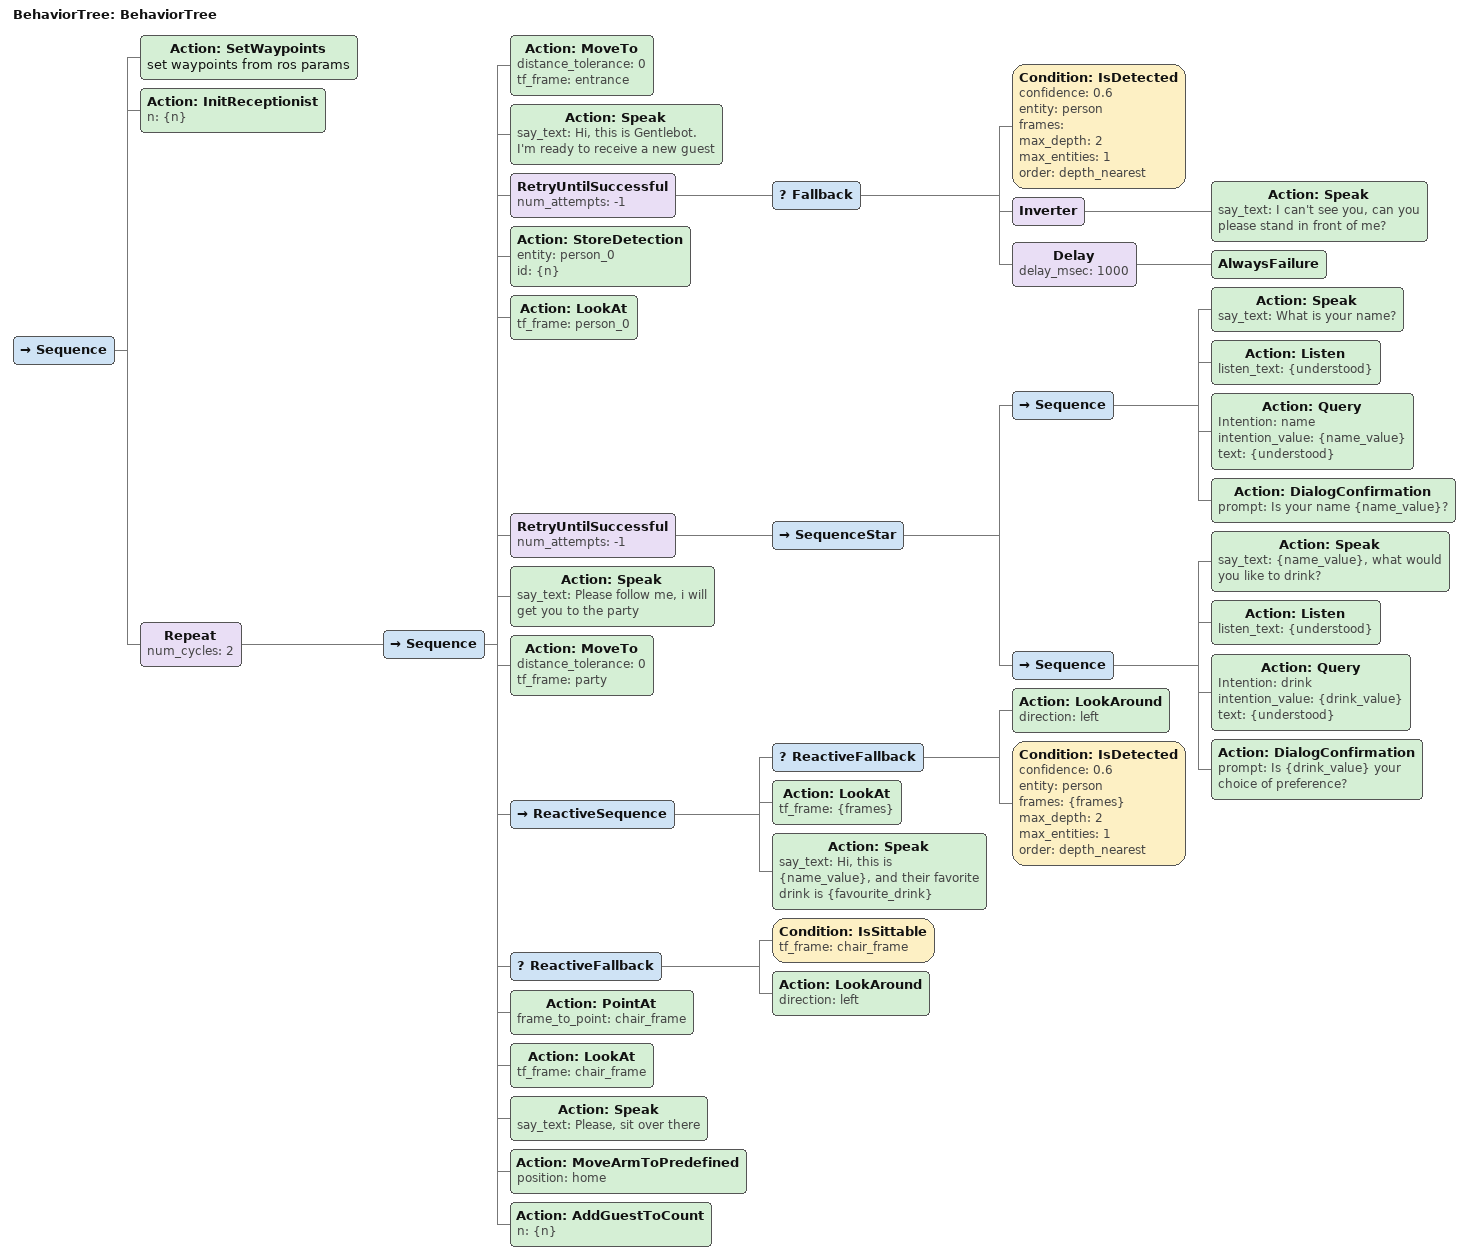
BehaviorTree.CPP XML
<?xml version="1.0"?>
<root main_tree_to_execute="BehaviorTree">
    <BehaviorTree ID="BehaviorTree">
        <Sequence>
            <Action ID="SetWaypoints" name="set waypoints from ros params"/>
            <Action ID="InitReceptionist" n="{n}"/>
            <Repeat num_cycles="2">
                <Sequence>
                    <Action ID="MoveTo" distance_tolerance="0" tf_frame="entrance"/>
                    <Action ID="Speak" say_text="Hi, this is Gentlebot. I'm ready to receive a new guest"/>
                    <RetryUntilSuccessful num_attempts="-1">
                        <Fallback>
                            <Condition ID="IsDetected" confidence="0.6" entity="person" frames="" max_depth="2" max_entities="1" order="depth_nearest"/>
                            <Inverter>
                                <Action ID="Speak" say_text="I can't see you, can you please stand in front of me?"/>
                            </Inverter>
                            <Delay delay_msec="1000">
                                <AlwaysFailure/>
                            </Delay>
                        </Fallback>
                    </RetryUntilSuccessful>
                    <Action ID="StoreDetection" entity="person_0" id="{n}"/>
                    <Action ID="LookAt" tf_frame="person_0"/>
                    <RetryUntilSuccessful num_attempts="-1">
                        <SequenceStar>
                            <Sequence>
                                <Action ID="Speak" say_text="What is your name?"/>
                                <Action ID="Listen" listen_text="{understood}"/>
                                <Action ID="Query" Intention="name" intention_value="{name_value}" text="{understood}"/>
                                <Action ID="DialogConfirmation" prompt="Is your name {name_value}?"/>
                            </Sequence>
                            <Sequence>
                                <Action ID="Speak" say_text="{name_value}, what would you like to drink?"/>
                                <Action ID="Listen" listen_text="{understood}"/>
                                <Action ID="Query" Intention="drink" intention_value="{drink_value}" text="{understood}"/>
                                <Action ID="DialogConfirmation" prompt="Is {drink_value} your choice of preference?"/>
                            </Sequence>
                        </SequenceStar>
                    </RetryUntilSuccessful>
                    <Action ID="Speak" say_text="Please follow me, i will get you to the  party"/>
                    <Action ID="MoveTo" distance_tolerance="0" tf_frame="party"/>
                    <ReactiveSequence>
                        <ReactiveFallback>
                            <Action ID="LookAround" direction="left"/>
                            <Condition ID="IsDetected" confidence="0.6" entity="person" frames="{frames}" max_depth="2" max_entities="1" order="depth_nearest"/>
                        </ReactiveFallback>
                        <Action ID="LookAt" tf_frame="{frames}"/>
                        <Action ID="Speak" say_text="Hi, this is {name_value}, and their favorite drink is {favourite_drink}"/>
                    </ReactiveSequence>
                    <ReactiveFallback>
                        <Condition ID="IsSittable" tf_frame="chair_frame"/>
                        <Action ID="LookAround" direction="left"/>
                    </ReactiveFallback>
                    <Action ID="PointAt" frame_to_point="chair_frame"/>
                    <Action ID="LookAt" tf_frame="chair_frame"/>
                    <Action ID="Speak" say_text="Please, sit over there"/>
                    <Action ID="MoveArmToPredefined" position="home"/>
                    <Action ID="AddGuestToCount" n="{n}"/>
                </Sequence>
            </Repeat>
        </Sequence>
    </BehaviorTree>
</root>
